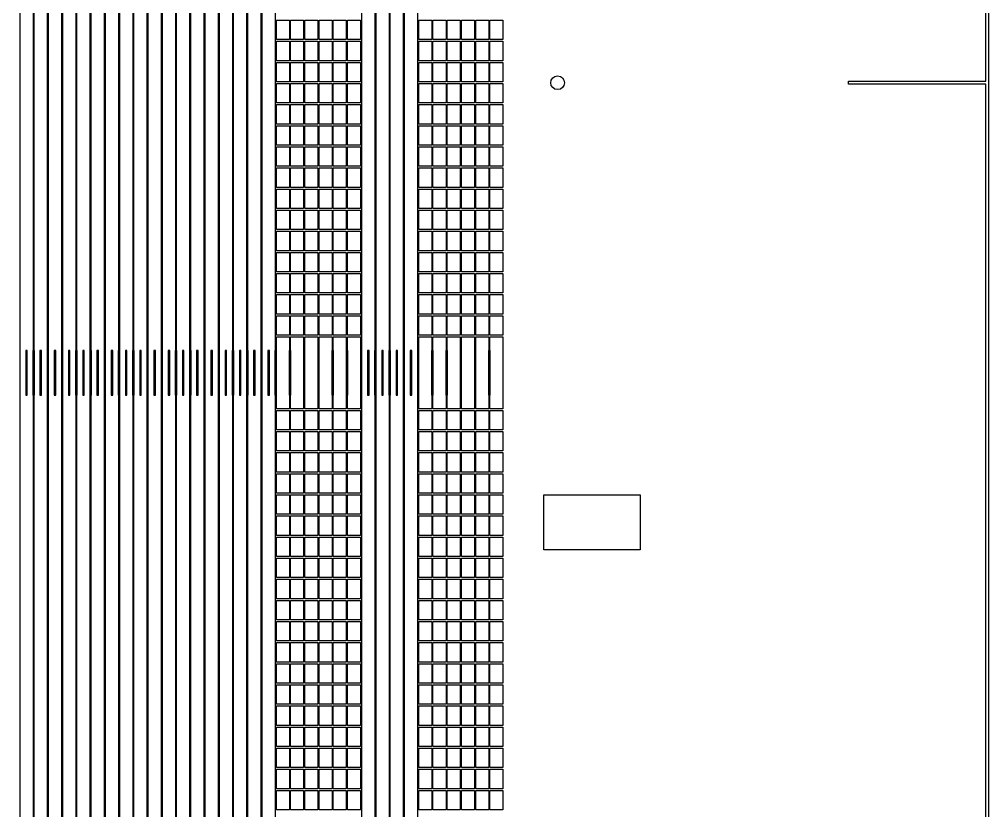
# Model space of a CAD drawing. Extents: x -145 to 145, y -175 to 185.
# Drawn here: x 74.6 to 145.1, y -53 to 4.6 of the extents above; entities that cross this region are included whole.
import ezdxf

# ---------------------------------------------------------------- set-up
doc = ezdxf.new("R2010")
doc.units = 0
doc.layers.add('screen_exp-1p', color=7, linetype='CONTINUOUS')

msp = doc.modelspace()

# ---------------------------------------------------------------- linework, layer by layer
at = {"layer": 'screen_exp-1p'}
for points in [[(-145.1, 185.1), (145.1, 185.1), (145.1, -175.1), (-145.1, -175.1), (-145.1, 185.1)], [(-144.9, 0.1), (-134.9, 0.1), (-134.9, -0.1), (-144.9, -0.1), (-144.9, -174.9), (144.9, -174.9), (144.9, -0.1), (134.9, -0.1), (134.9, 0.1), (144.9, 0.1), (144.9, 184.9), (-144.9, 184.9), (-144.9, 0.1)], [(75.573, -103.932), (75.573, -110.126), (75.165, -110.126), (75.165, -103.932), (75.055, -103.932), (75.055, -110.126), (74.647, -110.126), (74.647, -103.932), (74.637, -103.932), (74.637, -64.948), (74.647, -64.948), (74.647, -61.712), (74.637, -61.712), (74.637, -22.728), (74.647, -22.728), (74.647, -19.492), (74.637, -19.492), (74.637, 19.492)], [(75.583, 19.492), (75.583, -19.492), (75.573, -19.492), (75.573, -22.728), (75.583, -22.728), (75.583, -61.712), (75.573, -61.712), (75.573, -64.948), (75.583, -64.948), (75.583, -103.932), (75.573, -103.932)], [(76.609, -103.932), (76.609, -110.126), (76.201, -110.126), (76.201, -103.932), (76.091, -103.932), (76.091, -110.126), (75.683, -110.126), (75.683, -103.932), (75.673, -103.932), (75.673, -64.948), (75.683, -64.948), (75.683, -61.712), (75.673, -61.712), (75.673, -22.728), (75.683, -22.728), (75.683, -19.492), (75.673, -19.492), (75.673, 19.492)], [(76.619, 19.492), (76.619, -19.492), (76.609, -19.492), (76.609, -22.728), (76.619, -22.728), (76.619, -61.712), (76.609, -61.712), (76.609, -64.948), (76.619, -64.948), (76.619, -103.932), (76.609, -103.932)], [(77.645, -103.932), (77.645, -110.126), (77.237, -110.126), (77.237, -103.932), (77.127, -103.932), (77.127, -110.126), (76.719, -110.126), (76.719, -103.932), (76.709, -103.932), (76.709, -64.948), (76.719, -64.948), (76.719, -61.712), (76.709, -61.712), (76.709, -22.728), (76.719, -22.728), (76.719, -19.492), (76.709, -19.492), (76.709, 19.492)], [(77.655, 19.492), (77.655, -19.492), (77.645, -19.492), (77.645, -22.728), (77.655, -22.728), (77.655, -61.712), (77.645, -61.712), (77.645, -64.948), (77.655, -64.948), (77.655, -103.932), (77.645, -103.932)], [(78.681, -103.932), (78.681, -110.126), (78.273, -110.126), (78.273, -103.932), (78.163, -103.932), (78.163, -110.126), (77.755, -110.126), (77.755, -103.932), (77.745, -103.932), (77.745, -64.948), (77.755, -64.948), (77.755, -61.712), (77.745, -61.712), (77.745, -22.728), (77.755, -22.728), (77.755, -19.492), (77.745, -19.492), (77.745, 19.492)], [(78.691, 19.492), (78.691, -19.492), (78.681, -19.492), (78.681, -22.728), (78.691, -22.728), (78.691, -61.712), (78.681, -61.712), (78.681, -64.948), (78.691, -64.948), (78.691, -103.932), (78.681, -103.932)], [(79.717, -103.932), (79.717, -110.126), (79.309, -110.126), (79.309, -103.932), (79.199, -103.932), (79.199, -110.126), (78.791, -110.126), (78.791, -103.932), (78.781, -103.932), (78.781, -64.948), (78.791, -64.948), (78.791, -61.712), (78.781, -61.712), (78.781, -22.728), (78.791, -22.728), (78.791, -19.492), (78.781, -19.492), (78.781, 19.492)], [(79.727, 19.492), (79.727, -19.492), (79.717, -19.492), (79.717, -22.728), (79.727, -22.728), (79.727, -61.712), (79.717, -61.712), (79.717, -64.948), (79.727, -64.948), (79.727, -103.932), (79.717, -103.932)], [(80.753, -103.932), (80.753, -110.126), (80.345, -110.126), (80.345, -103.932), (80.235, -103.932), (80.235, -110.126), (79.827, -110.126), (79.827, -103.932), (79.817, -103.932), (79.817, -64.948), (79.827, -64.948), (79.827, -61.712), (79.817, -61.712), (79.817, -22.728), (79.827, -22.728), (79.827, -19.492), (79.817, -19.492), (79.817, 19.492)], [(80.763, 19.492), (80.763, -19.492), (80.753, -19.492), (80.753, -22.728), (80.763, -22.728), (80.763, -61.712), (80.753, -61.712), (80.753, -64.948), (80.763, -64.948), (80.763, -103.932), (80.753, -103.932)], [(81.789, -103.932), (81.789, -110.126), (81.381, -110.126), (81.381, -103.932), (81.271, -103.932), (81.271, -110.126), (80.863, -110.126), (80.863, -103.932), (80.853, -103.932), (80.853, -64.948), (80.863, -64.948), (80.863, -61.712), (80.853, -61.712), (80.853, -22.728), (80.863, -22.728), (80.863, -19.492), (80.853, -19.492), (80.853, 19.492)], [(81.799, 19.492), (81.799, -19.492), (81.789, -19.492), (81.789, -22.728), (81.799, -22.728), (81.799, -61.712), (81.789, -61.712), (81.789, -64.948), (81.799, -64.948), (81.799, -103.932), (81.789, -103.932)], [(82.825, -103.932), (82.825, -110.126), (82.417, -110.126), (82.417, -103.932), (82.307, -103.932), (82.307, -110.126), (81.899, -110.126), (81.899, -103.932), (81.889, -103.932), (81.889, -64.948), (81.899, -64.948), (81.899, -61.712), (81.889, -61.712), (81.889, -22.728), (81.899, -22.728), (81.899, -19.492), (81.889, -19.492), (81.889, 19.492)], [(82.835, 19.492), (82.835, -19.492), (82.825, -19.492), (82.825, -22.728), (82.835, -22.728), (82.835, -61.712), (82.825, -61.712), (82.825, -64.948), (82.835, -64.948), (82.835, -103.932), (82.825, -103.932)], [(83.861, -103.932), (83.861, -110.126), (83.453, -110.126), (83.453, -103.932), (83.343, -103.932), (83.343, -110.126), (82.935, -110.126), (82.935, -103.932), (82.925, -103.932), (82.925, -64.948), (82.935, -64.948), (82.935, -61.712), (82.925, -61.712), (82.925, -22.728), (82.935, -22.728), (82.935, -19.492), (82.925, -19.492), (82.925, 19.492)], [(83.871, 19.492), (83.871, -19.492), (83.861, -19.492), (83.861, -22.728), (83.871, -22.728), (83.871, -61.712), (83.861, -61.712), (83.861, -64.948), (83.871, -64.948), (83.871, -103.932), (83.861, -103.932)], [(84.897, -103.932), (84.897, -110.126), (84.489, -110.126), (84.489, -103.932), (84.379, -103.932), (84.379, -110.126), (83.971, -110.126), (83.971, -103.932), (83.961, -103.932), (83.961, -64.948), (83.971, -64.948), (83.971, -61.712), (83.961, -61.712), (83.961, -22.728), (83.971, -22.728), (83.971, -19.492), (83.961, -19.492), (83.961, 19.492)], [(84.907, 19.492), (84.907, -19.492), (84.897, -19.492), (84.897, -22.728), (84.907, -22.728), (84.907, -61.712), (84.897, -61.712), (84.897, -64.948), (84.907, -64.948), (84.907, -103.932), (84.897, -103.932)], [(85.933, -103.932), (85.933, -110.126), (85.525, -110.126), (85.525, -103.932), (85.415, -103.932), (85.415, -110.126), (85.007, -110.126), (85.007, -103.932), (84.997, -103.932), (84.997, -64.948), (85.007, -64.948), (85.007, -61.712), (84.997, -61.712), (84.997, -22.728), (85.007, -22.728), (85.007, -19.492), (84.997, -19.492), (84.997, 19.492)], [(85.943, 19.492), (85.943, -19.492), (85.933, -19.492), (85.933, -22.728), (85.943, -22.728), (85.943, -61.712), (85.933, -61.712), (85.933, -64.948), (85.943, -64.948), (85.943, -103.932), (85.933, -103.932)], [(86.969, -103.932), (86.969, -110.126), (86.561, -110.126), (86.561, -103.932), (86.451, -103.932), (86.451, -110.126), (86.043, -110.126), (86.043, -103.932), (86.033, -103.932), (86.033, -64.948), (86.043, -64.948), (86.043, -61.712), (86.033, -61.712), (86.033, -22.728), (86.043, -22.728), (86.043, -19.492), (86.033, -19.492), (86.033, 19.492)], [(86.979, 19.492), (86.979, -19.492), (86.969, -19.492), (86.969, -22.728), (86.979, -22.728), (86.979, -61.712), (86.969, -61.712), (86.969, -64.948), (86.979, -64.948), (86.979, -103.932), (86.969, -103.932)], [(88.005, -103.932), (88.005, -110.126), (87.597, -110.126), (87.597, -103.932), (87.487, -103.932), (87.487, -110.126), (87.079, -110.126), (87.079, -103.932), (87.069, -103.932), (87.069, -64.948), (87.079, -64.948), (87.079, -61.712), (87.069, -61.712), (87.069, -22.728), (87.079, -22.728), (87.079, -19.492), (87.069, -19.492), (87.069, 19.492)], [(88.015, 19.492), (88.015, -19.492), (88.005, -19.492), (88.005, -22.728), (88.015, -22.728), (88.015, -61.712), (88.005, -61.712), (88.005, -64.948), (88.015, -64.948), (88.015, -103.932), (88.005, -103.932)], [(89.041, -103.932), (89.041, -110.126), (88.633, -110.126), (88.633, -103.932), (88.523, -103.932), (88.523, -110.126), (88.115, -110.126), (88.115, -103.932), (88.105, -103.932), (88.105, -64.948), (88.115, -64.948), (88.115, -61.712), (88.105, -61.712), (88.105, -22.728), (88.115, -22.728), (88.115, -19.492), (88.105, -19.492), (88.105, 19.492)], [(89.051, 19.492), (89.051, -19.492), (89.041, -19.492), (89.041, -22.728), (89.051, -22.728), (89.051, -61.712), (89.041, -61.712), (89.041, -64.948), (89.051, -64.948), (89.051, -103.932), (89.041, -103.932)], [(90.077, -103.932), (90.077, -110.126), (89.669, -110.126), (89.669, -103.932), (89.559, -103.932), (89.559, -110.126), (89.151, -110.126), (89.151, -103.932), (89.141, -103.932), (89.141, -64.948), (89.151, -64.948), (89.151, -61.712), (89.141, -61.712), (89.141, -22.728), (89.151, -22.728), (89.151, -19.492), (89.141, -19.492), (89.141, 19.492)], [(90.087, 19.492), (90.087, -19.492), (90.077, -19.492), (90.077, -22.728), (90.087, -22.728), (90.087, -61.712), (90.077, -61.712), (90.077, -64.948), (90.087, -64.948), (90.087, -103.932), (90.077, -103.932)], [(91.113, -103.932), (91.113, -110.126), (90.705, -110.126), (90.705, -103.932), (90.595, -103.932), (90.595, -110.126), (90.187, -110.126), (90.187, -103.932), (90.177, -103.932), (90.177, -64.948), (90.187, -64.948), (90.187, -61.712), (90.177, -61.712), (90.177, -22.728), (90.187, -22.728), (90.187, -19.492), (90.177, -19.492), (90.177, 19.492)], [(91.123, 19.492), (91.123, -19.492), (91.113, -19.492), (91.113, -22.728), (91.123, -22.728), (91.123, -61.712), (91.113, -61.712), (91.113, -64.948), (91.123, -64.948), (91.123, -103.932), (91.113, -103.932)], [(92.149, -103.932), (92.149, -110.126), (91.741, -110.126), (91.741, -103.932), (91.631, -103.932), (91.631, -110.126), (91.223, -110.126), (91.223, -103.932), (91.213, -103.932), (91.213, -64.948), (91.223, -64.948), (91.223, -61.712), (91.213, -61.712), (91.213, -22.728), (91.223, -22.728), (91.223, -19.492), (91.213, -19.492), (91.213, 19.492)], [(92.159, 19.492), (92.159, -19.492), (92.149, -19.492), (92.149, -22.728), (92.159, -22.728), (92.159, -61.712), (92.149, -61.712), (92.149, -64.948), (92.159, -64.948), (92.159, -103.932), (92.149, -103.932)], [(93.185, -103.932), (93.185, -110.126), (92.777, -110.126), (92.777, -103.932), (92.667, -103.932), (92.667, -110.126), (92.259, -110.126), (92.259, -103.932), (92.249, -103.932), (92.249, -64.948), (92.259, -64.948), (92.259, -61.712), (92.249, -61.712), (92.249, -22.728), (92.259, -22.728), (92.259, -19.492), (92.249, -19.492), (92.249, 19.492)], [(93.195, 19.492), (93.195, -19.492), (93.185, -19.492), (93.185, -22.728), (93.195, -22.728), (93.195, -61.712), (93.185, -61.712), (93.185, -64.948), (93.195, -64.948), (93.195, -103.932), (93.185, -103.932)], [(100.437, -103.932), (100.437, -110.126), (100.029, -110.126), (100.029, -103.932), (99.919, -103.932), (99.919, -110.126), (99.511, -110.126), (99.511, -103.932), (99.501, -103.932), (99.501, -64.948), (99.511, -64.948), (99.511, -61.712), (99.501, -61.712), (99.501, -22.728), (99.511, -22.728), (99.511, -19.492), (99.501, -19.492), (99.501, 19.492)], [(100.447, 19.492), (100.447, -19.492), (100.437, -19.492), (100.437, -22.728), (100.447, -22.728), (100.447, -61.712), (100.437, -61.712), (100.437, -64.948), (100.447, -64.948), (100.447, -103.932), (100.437, -103.932)], [(101.473, -103.932), (101.473, -110.126), (101.065, -110.126), (101.065, -103.932), (100.955, -103.932), (100.955, -110.126), (100.547, -110.126), (100.547, -103.932), (100.537, -103.932), (100.537, -64.948), (100.547, -64.948), (100.547, -61.712), (100.537, -61.712), (100.537, -22.728), (100.547, -22.728), (100.547, -19.492), (100.537, -19.492), (100.537, 19.492)], [(101.483, 19.492), (101.483, -19.492), (101.473, -19.492), (101.473, -22.728), (101.483, -22.728), (101.483, -61.712), (101.473, -61.712), (101.473, -64.948), (101.483, -64.948), (101.483, -103.932), (101.473, -103.932)], [(102.509, -103.932), (102.509, -110.126), (102.101, -110.126), (102.101, -103.932), (101.991, -103.932), (101.991, -110.126), (101.583, -110.126), (101.583, -103.932), (101.573, -103.932), (101.573, -64.948), (101.583, -64.948), (101.583, -61.712), (101.573, -61.712), (101.573, -22.728), (101.583, -22.728), (101.583, -19.492), (101.573, -19.492), (101.573, 19.492)], [(102.519, 19.492), (102.519, -19.492), (102.509, -19.492), (102.509, -22.728), (102.519, -22.728), (102.519, -61.712), (102.509, -61.712), (102.509, -64.948), (102.519, -64.948), (102.519, -103.932), (102.509, -103.932)], [(103.545, -103.932), (103.545, -110.126), (103.137, -110.126), (103.137, -103.932), (103.027, -103.932), (103.027, -110.126), (102.619, -110.126), (102.619, -103.932), (102.609, -103.932), (102.609, -64.948), (102.619, -64.948), (102.619, -61.712), (102.609, -61.712), (102.609, -22.728), (102.619, -22.728), (102.619, -19.492), (102.609, -19.492), (102.609, 19.492)], [(103.555, 19.492), (103.555, -19.492), (103.545, -19.492), (103.545, -22.728), (103.555, -22.728), (103.555, -61.712), (103.545, -61.712), (103.545, -64.948), (103.555, -64.948), (103.555, -103.932), (103.545, -103.932)], [(93.285, 4.548), (94.231, 4.548), (94.231, 3.132), (93.285, 3.132), (93.285, 4.548)], [(94.321, 4.548), (95.267, 4.548), (95.267, 3.132), (94.321, 3.132), (94.321, 4.548)], [(95.357, 4.548), (96.303, 4.548), (96.303, 3.132), (95.357, 3.132), (95.357, 4.548)], [(96.393, 4.548), (97.339, 4.548), (97.339, 3.132), (96.393, 3.132), (96.393, 4.548)], [(97.429, 4.548), (98.375, 4.548), (98.375, 3.132), (97.429, 3.132), (97.429, 4.548)], [(98.465, 4.548), (99.411, 4.548), (99.411, 3.132), (98.465, 3.132), (98.465, 4.548)], [(103.645, 4.548), (104.591, 4.548), (104.591, 3.132), (103.645, 3.132), (103.645, 4.548)], [(104.681, 4.548), (105.627, 4.548), (105.627, 3.132), (104.681, 3.132), (104.681, 4.548)], [(105.717, 4.548), (106.663, 4.548), (106.663, 3.132), (105.717, 3.132), (105.717, 4.548)], [(106.753, 4.548), (107.699, 4.548), (107.699, 3.132), (106.753, 3.132), (106.753, 4.548)], [(107.789, 4.548), (108.735, 4.548), (108.735, 3.132), (107.789, 3.132), (107.789, 4.548)], [(108.825, 4.548), (109.75, 4.548), (109.75, 3.132), (108.825, 3.132), (108.825, 4.548)], [(93.285, 3.012), (94.231, 3.012), (94.231, 1.596), (93.285, 1.596), (93.285, 3.012)], [(94.321, 3.012), (95.267, 3.012), (95.267, 1.596), (94.321, 1.596), (94.321, 3.012)], [(95.357, 3.012), (96.303, 3.012), (96.303, 1.596), (95.357, 1.596), (95.357, 3.012)], [(96.393, 3.012), (97.339, 3.012), (97.339, 1.596), (96.393, 1.596), (96.393, 3.012)], [(97.429, 3.012), (98.375, 3.012), (98.375, 1.596), (97.429, 1.596), (97.429, 3.012)], [(98.465, 3.012), (99.411, 3.012), (99.411, 1.596), (98.465, 1.596), (98.465, 3.012)], [(103.645, 3.012), (104.591, 3.012), (104.591, 1.596), (103.645, 1.596), (103.645, 3.012)], [(104.681, 3.012), (105.627, 3.012), (105.627, 1.596), (104.681, 1.596), (104.681, 3.012)], [(105.717, 3.012), (106.663, 3.012), (106.663, 1.596), (105.717, 1.596), (105.717, 3.012)], [(106.753, 3.012), (107.699, 3.012), (107.699, 1.596), (106.753, 1.596), (106.753, 3.012)], [(107.789, 3.012), (108.735, 3.012), (108.735, 1.596), (107.789, 1.596), (107.789, 3.012)], [(108.825, 3.012), (109.75, 3.012), (109.75, 1.596), (108.825, 1.596), (108.825, 3.012)], [(93.285, 1.476), (94.231, 1.476), (94.231, 0.06), (93.285, 0.06), (93.285, 1.476)], [(94.321, 1.476), (95.267, 1.476), (95.267, 0.06), (94.321, 0.06), (94.321, 1.476)], [(95.357, 1.476), (96.303, 1.476), (96.303, 0.06), (95.357, 0.06), (95.357, 1.476)], [(96.393, 1.476), (97.339, 1.476), (97.339, 0.06), (96.393, 0.06), (96.393, 1.476)], [(97.429, 1.476), (98.375, 1.476), (98.375, 0.06), (97.429, 0.06), (97.429, 1.476)], [(98.465, 1.476), (99.411, 1.476), (99.411, 0.06), (98.465, 0.06), (98.465, 1.476)], [(103.645, 1.476), (104.591, 1.476), (104.591, 0.06), (103.645, 0.06), (103.645, 1.476)], [(104.681, 1.476), (105.627, 1.476), (105.627, 0.06), (104.681, 0.06), (104.681, 1.476)], [(105.717, 1.476), (106.663, 1.476), (106.663, 0.06), (105.717, 0.06), (105.717, 1.476)], [(106.753, 1.476), (107.699, 1.476), (107.699, 0.06), (106.753, 0.06), (106.753, 1.476)], [(107.789, 1.476), (108.735, 1.476), (108.735, 0.06), (107.789, 0.06), (107.789, 1.476)], [(108.825, 1.476), (109.75, 1.476), (109.75, 0.06), (108.825, 0.06), (108.825, 1.476)], [(93.285, -0.06), (94.231, -0.06), (94.231, -1.476), (93.285, -1.476), (93.285, -0.06)], [(94.321, -0.06), (95.267, -0.06), (95.267, -1.476), (94.321, -1.476), (94.321, -0.06)], [(95.357, -0.06), (96.303, -0.06), (96.303, -1.476), (95.357, -1.476), (95.357, -0.06)], [(96.393, -0.06), (97.339, -0.06), (97.339, -1.476), (96.393, -1.476), (96.393, -0.06)], [(97.429, -0.06), (98.375, -0.06), (98.375, -1.476), (97.429, -1.476), (97.429, -0.06)], [(98.465, -0.06), (99.411, -0.06), (99.411, -1.476), (98.465, -1.476), (98.465, -0.06)], [(103.645, -0.06), (104.591, -0.06), (104.591, -1.476), (103.645, -1.476), (103.645, -0.06)], [(104.681, -0.06), (105.627, -0.06), (105.627, -1.476), (104.681, -1.476), (104.681, -0.06)], [(105.717, -0.06), (106.663, -0.06), (106.663, -1.476), (105.717, -1.476), (105.717, -0.06)], [(106.753, -0.06), (107.699, -0.06), (107.699, -1.476), (106.753, -1.476), (106.753, -0.06)], [(107.789, -0.06), (108.735, -0.06), (108.735, -1.476), (107.789, -1.476), (107.789, -0.06)], [(108.825, -0.06), (109.75, -0.06), (109.75, -1.476), (108.825, -1.476), (108.825, -0.06)], [(93.285, -1.596), (94.231, -1.596), (94.231, -3.012), (93.285, -3.012), (93.285, -1.596)], [(94.321, -1.596), (95.267, -1.596), (95.267, -3.012), (94.321, -3.012), (94.321, -1.596)], [(95.357, -1.596), (96.303, -1.596), (96.303, -3.012), (95.357, -3.012), (95.357, -1.596)], [(96.393, -1.596), (97.339, -1.596), (97.339, -3.012), (96.393, -3.012), (96.393, -1.596)], [(97.429, -1.596), (98.375, -1.596), (98.375, -3.012), (97.429, -3.012), (97.429, -1.596)], [(98.465, -1.596), (99.411, -1.596), (99.411, -3.012), (98.465, -3.012), (98.465, -1.596)], [(103.645, -1.596), (104.591, -1.596), (104.591, -3.012), (103.645, -3.012), (103.645, -1.596)], [(104.681, -1.596), (105.627, -1.596), (105.627, -3.012), (104.681, -3.012), (104.681, -1.596)], [(105.717, -1.596), (106.663, -1.596), (106.663, -3.012), (105.717, -3.012), (105.717, -1.596)], [(106.753, -1.596), (107.699, -1.596), (107.699, -3.012), (106.753, -3.012), (106.753, -1.596)], [(107.789, -1.596), (108.735, -1.596), (108.735, -3.012), (107.789, -3.012), (107.789, -1.596)], [(108.825, -1.596), (109.75, -1.596), (109.75, -3.012), (108.825, -3.012), (108.825, -1.596)], [(93.285, -3.132), (94.231, -3.132), (94.231, -4.548), (93.285, -4.548), (93.285, -3.132)], [(94.321, -3.132), (95.267, -3.132), (95.267, -4.548), (94.321, -4.548), (94.321, -3.132)], [(95.357, -3.132), (96.303, -3.132), (96.303, -4.548), (95.357, -4.548), (95.357, -3.132)], [(96.393, -3.132), (97.339, -3.132), (97.339, -4.548), (96.393, -4.548), (96.393, -3.132)], [(97.429, -3.132), (98.375, -3.132), (98.375, -4.548), (97.429, -4.548), (97.429, -3.132)], [(98.465, -3.132), (99.411, -3.132), (99.411, -4.548), (98.465, -4.548), (98.465, -3.132)], [(103.645, -3.132), (104.591, -3.132), (104.591, -4.548), (103.645, -4.548), (103.645, -3.132)], [(104.681, -3.132), (105.627, -3.132), (105.627, -4.548), (104.681, -4.548), (104.681, -3.132)], [(105.717, -3.132), (106.663, -3.132), (106.663, -4.548), (105.717, -4.548), (105.717, -3.132)], [(106.753, -3.132), (107.699, -3.132), (107.699, -4.548), (106.753, -4.548), (106.753, -3.132)], [(107.789, -3.132), (108.735, -3.132), (108.735, -4.548), (107.789, -4.548), (107.789, -3.132)], [(108.825, -3.132), (109.75, -3.132), (109.75, -4.548), (108.825, -4.548), (108.825, -3.132)], [(93.285, -4.668), (94.231, -4.668), (94.231, -6.084), (93.285, -6.084), (93.285, -4.668)], [(94.321, -4.668), (95.267, -4.668), (95.267, -6.084), (94.321, -6.084), (94.321, -4.668)], [(95.357, -4.668), (96.303, -4.668), (96.303, -6.084), (95.357, -6.084), (95.357, -4.668)], [(96.393, -4.668), (97.339, -4.668), (97.339, -6.084), (96.393, -6.084), (96.393, -4.668)], [(97.429, -4.668), (98.375, -4.668), (98.375, -6.084), (97.429, -6.084), (97.429, -4.668)], [(98.465, -4.668), (99.411, -4.668), (99.411, -6.084), (98.465, -6.084), (98.465, -4.668)], [(103.645, -4.668), (104.591, -4.668), (104.591, -6.084), (103.645, -6.084), (103.645, -4.668)], [(104.681, -4.668), (105.627, -4.668), (105.627, -6.084), (104.681, -6.084), (104.681, -4.668)], [(105.717, -4.668), (106.663, -4.668), (106.663, -6.084), (105.717, -6.084), (105.717, -4.668)], [(106.753, -4.668), (107.699, -4.668), (107.699, -6.084), (106.753, -6.084), (106.753, -4.668)], [(107.789, -4.668), (108.735, -4.668), (108.735, -6.084), (107.789, -6.084), (107.789, -4.668)], [(108.825, -4.668), (109.75, -4.668), (109.75, -6.084), (108.825, -6.084), (108.825, -4.668)], [(93.285, -6.204), (94.231, -6.204), (94.231, -7.62), (93.285, -7.62), (93.285, -6.204)], [(94.321, -6.204), (95.267, -6.204), (95.267, -7.62), (94.321, -7.62), (94.321, -6.204)], [(95.357, -6.204), (96.303, -6.204), (96.303, -7.62), (95.357, -7.62), (95.357, -6.204)], [(96.393, -6.204), (97.339, -6.204), (97.339, -7.62), (96.393, -7.62), (96.393, -6.204)], [(97.429, -6.204), (98.375, -6.204), (98.375, -7.62), (97.429, -7.62), (97.429, -6.204)], [(98.465, -6.204), (99.411, -6.204), (99.411, -7.62), (98.465, -7.62), (98.465, -6.204)], [(103.645, -6.204), (104.591, -6.204), (104.591, -7.62), (103.645, -7.62), (103.645, -6.204)], [(104.681, -6.204), (105.627, -6.204), (105.627, -7.62), (104.681, -7.62), (104.681, -6.204)], [(105.717, -6.204), (106.663, -6.204), (106.663, -7.62), (105.717, -7.62), (105.717, -6.204)], [(106.753, -6.204), (107.699, -6.204), (107.699, -7.62), (106.753, -7.62), (106.753, -6.204)], [(107.789, -6.204), (108.735, -6.204), (108.735, -7.62), (107.789, -7.62), (107.789, -6.204)], [(108.825, -6.204), (109.75, -6.204), (109.75, -7.62), (108.825, -7.62), (108.825, -6.204)], [(93.285, -7.74), (94.231, -7.74), (94.231, -9.156), (93.285, -9.156), (93.285, -7.74)], [(94.321, -7.74), (95.267, -7.74), (95.267, -9.156), (94.321, -9.156), (94.321, -7.74)], [(95.357, -7.74), (96.303, -7.74), (96.303, -9.156), (95.357, -9.156), (95.357, -7.74)], [(96.393, -7.74), (97.339, -7.74), (97.339, -9.156), (96.393, -9.156), (96.393, -7.74)], [(97.429, -7.74), (98.375, -7.74), (98.375, -9.156), (97.429, -9.156), (97.429, -7.74)], [(98.465, -7.74), (99.411, -7.74), (99.411, -9.156), (98.465, -9.156), (98.465, -7.74)], [(103.645, -7.74), (104.591, -7.74), (104.591, -9.156), (103.645, -9.156), (103.645, -7.74)], [(104.681, -7.74), (105.627, -7.74), (105.627, -9.156), (104.681, -9.156), (104.681, -7.74)], [(105.717, -7.74), (106.663, -7.74), (106.663, -9.156), (105.717, -9.156), (105.717, -7.74)], [(106.753, -7.74), (107.699, -7.74), (107.699, -9.156), (106.753, -9.156), (106.753, -7.74)], [(107.789, -7.74), (108.735, -7.74), (108.735, -9.156), (107.789, -9.156), (107.789, -7.74)], [(108.825, -7.74), (109.75, -7.74), (109.75, -9.156), (108.825, -9.156), (108.825, -7.74)], [(93.285, -9.276), (94.231, -9.276), (94.231, -10.692), (93.285, -10.692), (93.285, -9.276)], [(94.321, -9.276), (95.267, -9.276), (95.267, -10.692), (94.321, -10.692), (94.321, -9.276)], [(95.357, -9.276), (96.303, -9.276), (96.303, -10.692), (95.357, -10.692), (95.357, -9.276)], [(96.393, -9.276), (97.339, -9.276), (97.339, -10.692), (96.393, -10.692), (96.393, -9.276)], [(97.429, -9.276), (98.375, -9.276), (98.375, -10.692), (97.429, -10.692), (97.429, -9.276)], [(98.465, -9.276), (99.411, -9.276), (99.411, -10.692), (98.465, -10.692), (98.465, -9.276)], [(103.645, -9.276), (104.591, -9.276), (104.591, -10.692), (103.645, -10.692), (103.645, -9.276)], [(104.681, -9.276), (105.627, -9.276), (105.627, -10.692), (104.681, -10.692), (104.681, -9.276)], [(105.717, -9.276), (106.663, -9.276), (106.663, -10.692), (105.717, -10.692), (105.717, -9.276)], [(106.753, -9.276), (107.699, -9.276), (107.699, -10.692), (106.753, -10.692), (106.753, -9.276)], [(107.789, -9.276), (108.735, -9.276), (108.735, -10.692), (107.789, -10.692), (107.789, -9.276)], [(108.825, -9.276), (109.75, -9.276), (109.75, -10.692), (108.825, -10.692), (108.825, -9.276)], [(93.285, -10.812), (94.231, -10.812), (94.231, -12.228), (93.285, -12.228), (93.285, -10.812)], [(94.321, -10.812), (95.267, -10.812), (95.267, -12.228), (94.321, -12.228), (94.321, -10.812)], [(95.357, -10.812), (96.303, -10.812), (96.303, -12.228), (95.357, -12.228), (95.357, -10.812)], [(96.393, -10.812), (97.339, -10.812), (97.339, -12.228), (96.393, -12.228), (96.393, -10.812)], [(97.429, -10.812), (98.375, -10.812), (98.375, -12.228), (97.429, -12.228), (97.429, -10.812)], [(98.465, -10.812), (99.411, -10.812), (99.411, -12.228), (98.465, -12.228), (98.465, -10.812)], [(103.645, -10.812), (104.591, -10.812), (104.591, -12.228), (103.645, -12.228), (103.645, -10.812)], [(104.681, -10.812), (105.627, -10.812), (105.627, -12.228), (104.681, -12.228), (104.681, -10.812)], [(105.717, -10.812), (106.663, -10.812), (106.663, -12.228), (105.717, -12.228), (105.717, -10.812)], [(106.753, -10.812), (107.699, -10.812), (107.699, -12.228), (106.753, -12.228), (106.753, -10.812)], [(107.789, -10.812), (108.735, -10.812), (108.735, -12.228), (107.789, -12.228), (107.789, -10.812)], [(108.825, -10.812), (109.75, -10.812), (109.75, -12.228), (108.825, -12.228), (108.825, -10.812)], [(93.285, -12.348), (94.231, -12.348), (94.231, -13.764), (93.285, -13.764), (93.285, -12.348)], [(94.321, -12.348), (95.267, -12.348), (95.267, -13.764), (94.321, -13.764), (94.321, -12.348)], [(95.357, -12.348), (96.303, -12.348), (96.303, -13.764), (95.357, -13.764), (95.357, -12.348)], [(96.393, -12.348), (97.339, -12.348), (97.339, -13.764), (96.393, -13.764), (96.393, -12.348)], [(97.429, -12.348), (98.375, -12.348), (98.375, -13.764), (97.429, -13.764), (97.429, -12.348)], [(98.465, -12.348), (99.411, -12.348), (99.411, -13.764), (98.465, -13.764), (98.465, -12.348)], [(103.645, -12.348), (104.591, -12.348), (104.591, -13.764), (103.645, -13.764), (103.645, -12.348)], [(104.681, -12.348), (105.627, -12.348), (105.627, -13.764), (104.681, -13.764), (104.681, -12.348)], [(105.717, -12.348), (106.663, -12.348), (106.663, -13.764), (105.717, -13.764), (105.717, -12.348)], [(106.753, -12.348), (107.699, -12.348), (107.699, -13.764), (106.753, -13.764), (106.753, -12.348)], [(107.789, -12.348), (108.735, -12.348), (108.735, -13.764), (107.789, -13.764), (107.789, -12.348)], [(108.825, -12.348), (109.75, -12.348), (109.75, -13.764), (108.825, -13.764), (108.825, -12.348)], [(93.285, -13.884), (94.231, -13.884), (94.231, -15.3), (93.285, -15.3), (93.285, -13.884)], [(94.321, -13.884), (95.267, -13.884), (95.267, -15.3), (94.321, -15.3), (94.321, -13.884)], [(95.357, -13.884), (96.303, -13.884), (96.303, -15.3), (95.357, -15.3), (95.357, -13.884)], [(96.393, -13.884), (97.339, -13.884), (97.339, -15.3), (96.393, -15.3), (96.393, -13.884)], [(97.429, -13.884), (98.375, -13.884), (98.375, -15.3), (97.429, -15.3), (97.429, -13.884)], [(98.465, -13.884), (99.411, -13.884), (99.411, -15.3), (98.465, -15.3), (98.465, -13.884)], [(103.645, -13.884), (104.591, -13.884), (104.591, -15.3), (103.645, -15.3), (103.645, -13.884)], [(104.681, -13.884), (105.627, -13.884), (105.627, -15.3), (104.681, -15.3), (104.681, -13.884)], [(105.717, -13.884), (106.663, -13.884), (106.663, -15.3), (105.717, -15.3), (105.717, -13.884)], [(106.753, -13.884), (107.699, -13.884), (107.699, -15.3), (106.753, -15.3), (106.753, -13.884)], [(107.789, -13.884), (108.735, -13.884), (108.735, -15.3), (107.789, -15.3), (107.789, -13.884)], [(108.825, -13.884), (109.75, -13.884), (109.75, -15.3), (108.825, -15.3), (108.825, -13.884)], [(93.285, -15.42), (94.231, -15.42), (94.231, -16.836), (93.285, -16.836), (93.285, -15.42)], [(94.321, -15.42), (95.267, -15.42), (95.267, -16.836), (94.321, -16.836), (94.321, -15.42)], [(95.357, -15.42), (96.303, -15.42), (96.303, -16.836), (95.357, -16.836), (95.357, -15.42)], [(96.393, -15.42), (97.339, -15.42), (97.339, -16.836), (96.393, -16.836), (96.393, -15.42)], [(97.429, -15.42), (98.375, -15.42), (98.375, -16.836), (97.429, -16.836), (97.429, -15.42)], [(98.465, -15.42), (99.411, -15.42), (99.411, -16.836), (98.465, -16.836), (98.465, -15.42)], [(103.645, -15.42), (104.591, -15.42), (104.591, -16.836), (103.645, -16.836), (103.645, -15.42)], [(104.681, -15.42), (105.627, -15.42), (105.627, -16.836), (104.681, -16.836), (104.681, -15.42)], [(105.717, -15.42), (106.663, -15.42), (106.663, -16.836), (105.717, -16.836), (105.717, -15.42)], [(106.753, -15.42), (107.699, -15.42), (107.699, -16.836), (106.753, -16.836), (106.753, -15.42)], [(107.789, -15.42), (108.735, -15.42), (108.735, -16.836), (107.789, -16.836), (107.789, -15.42)], [(108.825, -15.42), (109.75, -15.42), (109.75, -16.836), (108.825, -16.836), (108.825, -15.42)], [(93.285, -16.956), (94.231, -16.956), (94.231, -18.372), (93.285, -18.372), (93.285, -16.956)], [(94.321, -16.956), (95.267, -16.956), (95.267, -18.372), (94.321, -18.372), (94.321, -16.956)], [(95.357, -16.956), (96.303, -16.956), (96.303, -18.372), (95.357, -18.372), (95.357, -16.956)], [(96.393, -16.956), (97.339, -16.956), (97.339, -18.372), (96.393, -18.372), (96.393, -16.956)], [(97.429, -16.956), (98.375, -16.956), (98.375, -18.372), (97.429, -18.372), (97.429, -16.956)], [(98.465, -16.956), (99.411, -16.956), (99.411, -18.372), (98.465, -18.372), (98.465, -16.956)], [(103.645, -16.956), (104.591, -16.956), (104.591, -18.372), (103.645, -18.372), (103.645, -16.956)], [(104.681, -16.956), (105.627, -16.956), (105.627, -18.372), (104.681, -18.372), (104.681, -16.956)], [(105.717, -16.956), (106.663, -16.956), (106.663, -18.372), (105.717, -18.372), (105.717, -16.956)], [(106.753, -16.956), (107.699, -16.956), (107.699, -18.372), (106.753, -18.372), (106.753, -16.956)], [(107.789, -16.956), (108.735, -16.956), (108.735, -18.372), (107.789, -18.372), (107.789, -16.956)], [(108.825, -16.956), (109.75, -16.956), (109.75, -18.372), (108.825, -18.372), (108.825, -16.956)], [(93.295, -19.492), (93.285, -19.492), (93.285, -18.492), (94.231, -18.492), (94.231, -19.492), (94.221, -19.492), (94.221, -22.728), (94.231, -22.728), (94.231, -23.728), (93.285, -23.728), (93.285, -22.728), (93.295, -22.728), (93.295, -19.492)], [(94.331, -19.492), (94.321, -19.492), (94.321, -18.492), (95.267, -18.492), (95.267, -19.492), (95.257, -19.492), (95.257, -22.728), (95.267, -22.728), (95.267, -23.728), (94.321, -23.728), (94.321, -22.728), (94.331, -22.728), (94.331, -19.492)], [(95.367, -19.492), (95.357, -19.492), (95.357, -18.492), (96.303, -18.492), (96.303, -19.492), (96.293, -19.492), (96.293, -22.728), (96.303, -22.728), (96.303, -23.728), (95.357, -23.728), (95.357, -22.728), (95.367, -22.728), (95.367, -19.492)], [(96.403, -19.492), (96.393, -19.492), (96.393, -18.492), (97.339, -18.492), (97.339, -19.492), (97.329, -19.492), (97.329, -22.728), (97.339, -22.728), (97.339, -23.728), (96.393, -23.728), (96.393, -22.728), (96.403, -22.728), (96.403, -19.492)], [(97.439, -19.492), (97.429, -19.492), (97.429, -18.492), (98.375, -18.492), (98.375, -19.492), (98.365, -19.492), (98.365, -22.728), (98.375, -22.728), (98.375, -23.728), (97.429, -23.728), (97.429, -22.728), (97.439, -22.728), (97.439, -19.492)], [(98.475, -19.492), (98.465, -19.492), (98.465, -18.492), (99.411, -18.492), (99.411, -19.492), (99.401, -19.492), (99.401, -22.728), (99.411, -22.728), (99.411, -23.728), (98.465, -23.728), (98.465, -22.728), (98.475, -22.728), (98.475, -19.492)], [(103.655, -19.492), (103.645, -19.492), (103.645, -18.492), (104.591, -18.492), (104.591, -19.492), (104.581, -19.492), (104.581, -22.728), (104.591, -22.728), (104.591, -23.728), (103.645, -23.728), (103.645, -22.728), (103.655, -22.728), (103.655, -19.492)], [(104.691, -19.492), (104.681, -19.492), (104.681, -18.492), (105.627, -18.492), (105.627, -19.492), (105.617, -19.492), (105.617, -22.728), (105.627, -22.728), (105.627, -23.728), (104.681, -23.728), (104.681, -22.728), (104.691, -22.728), (104.691, -19.492)], [(105.727, -19.492), (105.717, -19.492), (105.717, -18.492), (106.663, -18.492), (106.663, -19.492), (106.653, -19.492), (106.653, -22.728), (106.663, -22.728), (106.663, -23.728), (105.717, -23.728), (105.717, -22.728), (105.727, -22.728), (105.727, -19.492)], [(106.763, -19.492), (106.753, -19.492), (106.753, -18.492), (107.699, -18.492), (107.699, -19.492), (107.689, -19.492), (107.689, -22.728), (107.699, -22.728), (107.699, -23.728), (106.753, -23.728), (106.753, -22.728), (106.763, -22.728), (106.763, -19.492)], [(107.799, -19.492), (107.789, -19.492), (107.789, -18.492), (108.735, -18.492), (108.735, -19.492), (108.725, -19.492), (108.725, -22.728), (108.735, -22.728), (108.735, -23.728), (107.789, -23.728), (107.789, -22.728), (107.799, -22.728), (107.799, -19.492)], [(108.835, -19.492), (108.825, -19.492), (108.825, -18.492), (109.75, -18.492), (109.75, -23.728), (108.825, -23.728), (108.825, -22.728), (108.835, -22.728), (108.835, -19.492)], [(75.165, -22.728), (75.165, -19.492), (75.055, -19.492), (75.055, -22.728), (75.165, -22.728)], [(76.201, -22.728), (76.201, -19.492), (76.091, -19.492), (76.091, -22.728), (76.201, -22.728)], [(77.127, -22.728), (77.237, -22.728), (77.237, -19.492), (77.127, -19.492), (77.127, -22.728)], [(78.273, -22.728), (78.273, -19.492), (78.163, -19.492), (78.163, -22.728), (78.273, -22.728)], [(79.309, -22.728), (79.309, -19.492), (79.199, -19.492), (79.199, -22.728), (79.309, -22.728)], [(80.235, -22.728), (80.345, -22.728), (80.345, -19.492), (80.235, -19.492), (80.235, -22.728)], [(81.271, -22.728), (81.381, -22.728), (81.381, -19.492), (81.271, -19.492), (81.271, -22.728)], [(82.307, -22.728), (82.417, -22.728), (82.417, -19.492), (82.307, -19.492), (82.307, -22.728)], [(83.343, -22.728), (83.453, -22.728), (83.453, -19.492), (83.343, -19.492), (83.343, -22.728)], [(84.489, -22.728), (84.489, -19.492), (84.379, -19.492), (84.379, -22.728), (84.489, -22.728)], [(85.415, -22.728), (85.525, -22.728), (85.525, -19.492), (85.415, -19.492), (85.415, -22.728)], [(86.561, -22.728), (86.561, -19.492), (86.451, -19.492), (86.451, -22.728), (86.561, -22.728)], [(87.597, -22.728), (87.597, -19.492), (87.487, -19.492), (87.487, -22.728), (87.597, -22.728)], [(88.633, -22.728), (88.633, -19.492), (88.523, -19.492), (88.523, -22.728), (88.633, -22.728)], [(89.559, -22.728), (89.669, -22.728), (89.669, -19.492), (89.559, -19.492), (89.559, -22.728)], [(90.595, -22.728), (90.705, -22.728), (90.705, -19.492), (90.595, -19.492), (90.595, -22.728)], [(91.631, -22.728), (91.741, -22.728), (91.741, -19.492), (91.631, -19.492), (91.631, -22.728)], [(92.777, -22.728), (92.777, -19.492), (92.667, -19.492), (92.667, -22.728), (92.777, -22.728)], [(99.919, -22.728), (100.029, -22.728), (100.029, -19.492), (99.919, -19.492), (99.919, -22.728)], [(100.955, -22.728), (101.065, -22.728), (101.065, -19.492), (100.955, -19.492), (100.955, -22.728)], [(101.991, -22.728), (102.101, -22.728), (102.101, -19.492), (101.991, -19.492), (101.991, -22.728)], [(103.137, -22.728), (103.137, -19.492), (103.027, -19.492), (103.027, -22.728), (103.137, -22.728)], [(93.285, -23.848), (94.231, -23.848), (94.231, -25.264), (93.285, -25.264), (93.285, -23.848)], [(94.321, -23.848), (95.267, -23.848), (95.267, -25.264), (94.321, -25.264), (94.321, -23.848)], [(95.357, -23.848), (96.303, -23.848), (96.303, -25.264), (95.357, -25.264), (95.357, -23.848)], [(96.393, -23.848), (97.339, -23.848), (97.339, -25.264), (96.393, -25.264), (96.393, -23.848)], [(97.429, -23.848), (98.375, -23.848), (98.375, -25.264), (97.429, -25.264), (97.429, -23.848)], [(98.465, -23.848), (99.411, -23.848), (99.411, -25.264), (98.465, -25.264), (98.465, -23.848)], [(103.645, -23.848), (104.591, -23.848), (104.591, -25.264), (103.645, -25.264), (103.645, -23.848)], [(104.681, -23.848), (105.627, -23.848), (105.627, -25.264), (104.681, -25.264), (104.681, -23.848)], [(105.717, -23.848), (106.663, -23.848), (106.663, -25.264), (105.717, -25.264), (105.717, -23.848)], [(106.753, -23.848), (107.699, -23.848), (107.699, -25.264), (106.753, -25.264), (106.753, -23.848)], [(107.789, -23.848), (108.735, -23.848), (108.735, -25.264), (107.789, -25.264), (107.789, -23.848)], [(108.825, -23.848), (109.75, -23.848), (109.75, -25.264), (108.825, -25.264), (108.825, -23.848)], [(93.285, -25.384), (94.231, -25.384), (94.231, -26.8), (93.285, -26.8), (93.285, -25.384)], [(94.321, -25.384), (95.267, -25.384), (95.267, -26.8), (94.321, -26.8), (94.321, -25.384)], [(95.357, -25.384), (96.303, -25.384), (96.303, -26.8), (95.357, -26.8), (95.357, -25.384)], [(96.393, -25.384), (97.339, -25.384), (97.339, -26.8), (96.393, -26.8), (96.393, -25.384)], [(97.429, -25.384), (98.375, -25.384), (98.375, -26.8), (97.429, -26.8), (97.429, -25.384)], [(98.465, -25.384), (99.411, -25.384), (99.411, -26.8), (98.465, -26.8), (98.465, -25.384)], [(103.645, -25.384), (104.591, -25.384), (104.591, -26.8), (103.645, -26.8), (103.645, -25.384)], [(104.681, -25.384), (105.627, -25.384), (105.627, -26.8), (104.681, -26.8), (104.681, -25.384)], [(105.717, -25.384), (106.663, -25.384), (106.663, -26.8), (105.717, -26.8), (105.717, -25.384)], [(106.753, -25.384), (107.699, -25.384), (107.699, -26.8), (106.753, -26.8), (106.753, -25.384)], [(107.789, -25.384), (108.735, -25.384), (108.735, -26.8), (107.789, -26.8), (107.789, -25.384)], [(108.825, -25.384), (109.75, -25.384), (109.75, -26.8), (108.825, -26.8), (108.825, -25.384)], [(93.285, -26.92), (94.231, -26.92), (94.231, -28.336), (93.285, -28.336), (93.285, -26.92)], [(94.321, -26.92), (95.267, -26.92), (95.267, -28.336), (94.321, -28.336), (94.321, -26.92)], [(95.357, -26.92), (96.303, -26.92), (96.303, -28.336), (95.357, -28.336), (95.357, -26.92)], [(96.393, -26.92), (97.339, -26.92), (97.339, -28.336), (96.393, -28.336), (96.393, -26.92)], [(97.429, -26.92), (98.375, -26.92), (98.375, -28.336), (97.429, -28.336), (97.429, -26.92)], [(98.465, -26.92), (99.411, -26.92), (99.411, -28.336), (98.465, -28.336), (98.465, -26.92)], [(103.645, -26.92), (104.591, -26.92), (104.591, -28.336), (103.645, -28.336), (103.645, -26.92)], [(104.681, -26.92), (105.627, -26.92), (105.627, -28.336), (104.681, -28.336), (104.681, -26.92)], [(105.717, -26.92), (106.663, -26.92), (106.663, -28.336), (105.717, -28.336), (105.717, -26.92)], [(106.753, -26.92), (107.699, -26.92), (107.699, -28.336), (106.753, -28.336), (106.753, -26.92)], [(107.789, -26.92), (108.735, -26.92), (108.735, -28.336), (107.789, -28.336), (107.789, -26.92)], [(108.825, -26.92), (109.75, -26.92), (109.75, -28.336), (108.825, -28.336), (108.825, -26.92)], [(93.285, -28.456), (94.231, -28.456), (94.231, -29.872), (93.285, -29.872), (93.285, -28.456)], [(94.321, -28.456), (95.267, -28.456), (95.267, -29.872), (94.321, -29.872), (94.321, -28.456)], [(95.357, -28.456), (96.303, -28.456), (96.303, -29.872), (95.357, -29.872), (95.357, -28.456)], [(96.393, -28.456), (97.339, -28.456), (97.339, -29.872), (96.393, -29.872), (96.393, -28.456)], [(97.429, -28.456), (98.375, -28.456), (98.375, -29.872), (97.429, -29.872), (97.429, -28.456)], [(98.465, -28.456), (99.411, -28.456), (99.411, -29.872), (98.465, -29.872), (98.465, -28.456)], [(103.645, -28.456), (104.591, -28.456), (104.591, -29.872), (103.645, -29.872), (103.645, -28.456)], [(104.681, -28.456), (105.627, -28.456), (105.627, -29.872), (104.681, -29.872), (104.681, -28.456)], [(105.717, -28.456), (106.663, -28.456), (106.663, -29.872), (105.717, -29.872), (105.717, -28.456)], [(106.753, -28.456), (107.699, -28.456), (107.699, -29.872), (106.753, -29.872), (106.753, -28.456)], [(107.789, -28.456), (108.735, -28.456), (108.735, -29.872), (107.789, -29.872), (107.789, -28.456)], [(108.825, -28.456), (109.75, -28.456), (109.75, -29.872), (108.825, -29.872), (108.825, -28.456)], [(93.285, -29.992), (94.231, -29.992), (94.231, -31.408), (93.285, -31.408), (93.285, -29.992)], [(94.321, -29.992), (95.267, -29.992), (95.267, -31.408), (94.321, -31.408), (94.321, -29.992)], [(95.357, -29.992), (96.303, -29.992), (96.303, -31.408), (95.357, -31.408), (95.357, -29.992)], [(96.393, -29.992), (97.339, -29.992), (97.339, -31.408), (96.393, -31.408), (96.393, -29.992)], [(97.429, -29.992), (98.375, -29.992), (98.375, -31.408), (97.429, -31.408), (97.429, -29.992)], [(98.465, -29.992), (99.411, -29.992), (99.411, -31.408), (98.465, -31.408), (98.465, -29.992)], [(103.645, -29.992), (104.591, -29.992), (104.591, -31.408), (103.645, -31.408), (103.645, -29.992)], [(104.681, -29.992), (105.627, -29.992), (105.627, -31.408), (104.681, -31.408), (104.681, -29.992)], [(105.717, -29.992), (106.663, -29.992), (106.663, -31.408), (105.717, -31.408), (105.717, -29.992)], [(106.753, -29.992), (107.699, -29.992), (107.699, -31.408), (106.753, -31.408), (106.753, -29.992)], [(107.789, -29.992), (108.735, -29.992), (108.735, -31.408), (107.789, -31.408), (107.789, -29.992)], [(108.825, -29.992), (109.75, -29.992), (109.75, -31.408), (108.825, -31.408), (108.825, -29.992)], [(112.75, -30), (119.75, -30), (119.75, -34), (112.75, -34), (112.75, -30)], [(93.285, -31.528), (94.231, -31.528), (94.231, -32.944), (93.285, -32.944), (93.285, -31.528)], [(94.321, -31.528), (95.267, -31.528), (95.267, -32.944), (94.321, -32.944), (94.321, -31.528)], [(95.357, -31.528), (96.303, -31.528), (96.303, -32.944), (95.357, -32.944), (95.357, -31.528)], [(96.393, -31.528), (97.339, -31.528), (97.339, -32.944), (96.393, -32.944), (96.393, -31.528)], [(97.429, -31.528), (98.375, -31.528), (98.375, -32.944), (97.429, -32.944), (97.429, -31.528)], [(98.465, -31.528), (99.411, -31.528), (99.411, -32.944), (98.465, -32.944), (98.465, -31.528)], [(103.645, -31.528), (104.591, -31.528), (104.591, -32.944), (103.645, -32.944), (103.645, -31.528)], [(104.681, -31.528), (105.627, -31.528), (105.627, -32.944), (104.681, -32.944), (104.681, -31.528)], [(105.717, -31.528), (106.663, -31.528), (106.663, -32.944), (105.717, -32.944), (105.717, -31.528)], [(106.753, -31.528), (107.699, -31.528), (107.699, -32.944), (106.753, -32.944), (106.753, -31.528)], [(107.789, -31.528), (108.735, -31.528), (108.735, -32.944), (107.789, -32.944), (107.789, -31.528)], [(108.825, -31.528), (109.75, -31.528), (109.75, -32.944), (108.825, -32.944), (108.825, -31.528)], [(93.285, -33.064), (94.231, -33.064), (94.231, -34.48), (93.285, -34.48), (93.285, -33.064)], [(94.321, -33.064), (95.267, -33.064), (95.267, -34.48), (94.321, -34.48), (94.321, -33.064)], [(95.357, -33.064), (96.303, -33.064), (96.303, -34.48), (95.357, -34.48), (95.357, -33.064)], [(96.393, -33.064), (97.339, -33.064), (97.339, -34.48), (96.393, -34.48), (96.393, -33.064)], [(97.429, -33.064), (98.375, -33.064), (98.375, -34.48), (97.429, -34.48), (97.429, -33.064)], [(98.465, -33.064), (99.411, -33.064), (99.411, -34.48), (98.465, -34.48), (98.465, -33.064)], [(103.645, -33.064), (104.591, -33.064), (104.591, -34.48), (103.645, -34.48), (103.645, -33.064)], [(104.681, -33.064), (105.627, -33.064), (105.627, -34.48), (104.681, -34.48), (104.681, -33.064)], [(105.717, -33.064), (106.663, -33.064), (106.663, -34.48), (105.717, -34.48), (105.717, -33.064)], [(106.753, -33.064), (107.699, -33.064), (107.699, -34.48), (106.753, -34.48), (106.753, -33.064)], [(107.789, -33.064), (108.735, -33.064), (108.735, -34.48), (107.789, -34.48), (107.789, -33.064)], [(108.825, -33.064), (109.75, -33.064), (109.75, -34.48), (108.825, -34.48), (108.825, -33.064)], [(93.285, -34.6), (94.231, -34.6), (94.231, -36.016), (93.285, -36.016), (93.285, -34.6)], [(94.321, -34.6), (95.267, -34.6), (95.267, -36.016), (94.321, -36.016), (94.321, -34.6)], [(95.357, -34.6), (96.303, -34.6), (96.303, -36.016), (95.357, -36.016), (95.357, -34.6)], [(96.393, -34.6), (97.339, -34.6), (97.339, -36.016), (96.393, -36.016), (96.393, -34.6)], [(97.429, -34.6), (98.375, -34.6), (98.375, -36.016), (97.429, -36.016), (97.429, -34.6)], [(98.465, -34.6), (99.411, -34.6), (99.411, -36.016), (98.465, -36.016), (98.465, -34.6)], [(103.645, -34.6), (104.591, -34.6), (104.591, -36.016), (103.645, -36.016), (103.645, -34.6)], [(104.681, -34.6), (105.627, -34.6), (105.627, -36.016), (104.681, -36.016), (104.681, -34.6)], [(105.717, -34.6), (106.663, -34.6), (106.663, -36.016), (105.717, -36.016), (105.717, -34.6)], [(106.753, -34.6), (107.699, -34.6), (107.699, -36.016), (106.753, -36.016), (106.753, -34.6)], [(107.789, -34.6), (108.735, -34.6), (108.735, -36.016), (107.789, -36.016), (107.789, -34.6)], [(108.825, -34.6), (109.75, -34.6), (109.75, -36.016), (108.825, -36.016), (108.825, -34.6)], [(93.285, -36.136), (94.231, -36.136), (94.231, -37.552), (93.285, -37.552), (93.285, -36.136)], [(94.321, -36.136), (95.267, -36.136), (95.267, -37.552), (94.321, -37.552), (94.321, -36.136)], [(95.357, -36.136), (96.303, -36.136), (96.303, -37.552), (95.357, -37.552), (95.357, -36.136)], [(96.393, -36.136), (97.339, -36.136), (97.339, -37.552), (96.393, -37.552), (96.393, -36.136)], [(97.429, -36.136), (98.375, -36.136), (98.375, -37.552), (97.429, -37.552), (97.429, -36.136)], [(98.465, -36.136), (99.411, -36.136), (99.411, -37.552), (98.465, -37.552), (98.465, -36.136)], [(103.645, -36.136), (104.591, -36.136), (104.591, -37.552), (103.645, -37.552), (103.645, -36.136)], [(104.681, -36.136), (105.627, -36.136), (105.627, -37.552), (104.681, -37.552), (104.681, -36.136)], [(105.717, -36.136), (106.663, -36.136), (106.663, -37.552), (105.717, -37.552), (105.717, -36.136)], [(106.753, -36.136), (107.699, -36.136), (107.699, -37.552), (106.753, -37.552), (106.753, -36.136)], [(107.789, -36.136), (108.735, -36.136), (108.735, -37.552), (107.789, -37.552), (107.789, -36.136)], [(108.825, -36.136), (109.75, -36.136), (109.75, -37.552), (108.825, -37.552), (108.825, -36.136)], [(93.285, -37.672), (94.231, -37.672), (94.231, -39.088), (93.285, -39.088), (93.285, -37.672)], [(94.321, -37.672), (95.267, -37.672), (95.267, -39.088), (94.321, -39.088), (94.321, -37.672)], [(95.357, -37.672), (96.303, -37.672), (96.303, -39.088), (95.357, -39.088), (95.357, -37.672)], [(96.393, -37.672), (97.339, -37.672), (97.339, -39.088), (96.393, -39.088), (96.393, -37.672)], [(97.429, -37.672), (98.375, -37.672), (98.375, -39.088), (97.429, -39.088), (97.429, -37.672)], [(98.465, -37.672), (99.411, -37.672), (99.411, -39.088), (98.465, -39.088), (98.465, -37.672)], [(103.645, -37.672), (104.591, -37.672), (104.591, -39.088), (103.645, -39.088), (103.645, -37.672)], [(104.681, -37.672), (105.627, -37.672), (105.627, -39.088), (104.681, -39.088), (104.681, -37.672)], [(105.717, -37.672), (106.663, -37.672), (106.663, -39.088), (105.717, -39.088), (105.717, -37.672)], [(106.753, -37.672), (107.699, -37.672), (107.699, -39.088), (106.753, -39.088), (106.753, -37.672)], [(107.789, -37.672), (108.735, -37.672), (108.735, -39.088), (107.789, -39.088), (107.789, -37.672)], [(108.825, -37.672), (109.75, -37.672), (109.75, -39.088), (108.825, -39.088), (108.825, -37.672)], [(93.285, -39.208), (94.231, -39.208), (94.231, -40.624), (93.285, -40.624), (93.285, -39.208)], [(94.321, -39.208), (95.267, -39.208), (95.267, -40.624), (94.321, -40.624), (94.321, -39.208)], [(95.357, -39.208), (96.303, -39.208), (96.303, -40.624), (95.357, -40.624), (95.357, -39.208)], [(96.393, -39.208), (97.339, -39.208), (97.339, -40.624), (96.393, -40.624), (96.393, -39.208)], [(97.429, -39.208), (98.375, -39.208), (98.375, -40.624), (97.429, -40.624), (97.429, -39.208)], [(98.465, -39.208), (99.411, -39.208), (99.411, -40.624), (98.465, -40.624), (98.465, -39.208)], [(103.645, -39.208), (104.591, -39.208), (104.591, -40.624), (103.645, -40.624), (103.645, -39.208)], [(104.681, -39.208), (105.627, -39.208), (105.627, -40.624), (104.681, -40.624), (104.681, -39.208)], [(105.717, -39.208), (106.663, -39.208), (106.663, -40.624), (105.717, -40.624), (105.717, -39.208)], [(106.753, -39.208), (107.699, -39.208), (107.699, -40.624), (106.753, -40.624), (106.753, -39.208)], [(107.789, -39.208), (108.735, -39.208), (108.735, -40.624), (107.789, -40.624), (107.789, -39.208)], [(108.825, -39.208), (109.75, -39.208), (109.75, -40.624), (108.825, -40.624), (108.825, -39.208)], [(93.285, -40.744), (94.231, -40.744), (94.231, -42.16), (93.285, -42.16), (93.285, -40.744)], [(94.321, -40.744), (95.267, -40.744), (95.267, -42.16), (94.321, -42.16), (94.321, -40.744)], [(95.357, -40.744), (96.303, -40.744), (96.303, -42.16), (95.357, -42.16), (95.357, -40.744)], [(96.393, -40.744), (97.339, -40.744), (97.339, -42.16), (96.393, -42.16), (96.393, -40.744)], [(97.429, -40.744), (98.375, -40.744), (98.375, -42.16), (97.429, -42.16), (97.429, -40.744)], [(98.465, -40.744), (99.411, -40.744), (99.411, -42.16), (98.465, -42.16), (98.465, -40.744)], [(103.645, -40.744), (104.591, -40.744), (104.591, -42.16), (103.645, -42.16), (103.645, -40.744)], [(104.681, -40.744), (105.627, -40.744), (105.627, -42.16), (104.681, -42.16), (104.681, -40.744)], [(105.717, -40.744), (106.663, -40.744), (106.663, -42.16), (105.717, -42.16), (105.717, -40.744)], [(106.753, -40.744), (107.699, -40.744), (107.699, -42.16), (106.753, -42.16), (106.753, -40.744)], [(107.789, -40.744), (108.735, -40.744), (108.735, -42.16), (107.789, -42.16), (107.789, -40.744)], [(108.825, -40.744), (109.75, -40.744), (109.75, -42.16), (108.825, -42.16), (108.825, -40.744)], [(93.285, -42.28), (94.231, -42.28), (94.231, -43.696), (93.285, -43.696), (93.285, -42.28)], [(94.321, -42.28), (95.267, -42.28), (95.267, -43.696), (94.321, -43.696), (94.321, -42.28)], [(95.357, -42.28), (96.303, -42.28), (96.303, -43.696), (95.357, -43.696), (95.357, -42.28)], [(96.393, -42.28), (97.339, -42.28), (97.339, -43.696), (96.393, -43.696), (96.393, -42.28)], [(97.429, -42.28), (98.375, -42.28), (98.375, -43.696), (97.429, -43.696), (97.429, -42.28)], [(98.465, -42.28), (99.411, -42.28), (99.411, -43.696), (98.465, -43.696), (98.465, -42.28)], [(103.645, -42.28), (104.591, -42.28), (104.591, -43.696), (103.645, -43.696), (103.645, -42.28)], [(104.681, -42.28), (105.627, -42.28), (105.627, -43.696), (104.681, -43.696), (104.681, -42.28)], [(105.717, -42.28), (106.663, -42.28), (106.663, -43.696), (105.717, -43.696), (105.717, -42.28)], [(106.753, -42.28), (107.699, -42.28), (107.699, -43.696), (106.753, -43.696), (106.753, -42.28)], [(107.789, -42.28), (108.735, -42.28), (108.735, -43.696), (107.789, -43.696), (107.789, -42.28)], [(108.825, -42.28), (109.75, -42.28), (109.75, -43.696), (108.825, -43.696), (108.825, -42.28)], [(93.285, -43.816), (94.231, -43.816), (94.231, -45.232), (93.285, -45.232), (93.285, -43.816)], [(94.321, -43.816), (95.267, -43.816), (95.267, -45.232), (94.321, -45.232), (94.321, -43.816)], [(95.357, -43.816), (96.303, -43.816), (96.303, -45.232), (95.357, -45.232), (95.357, -43.816)], [(96.393, -43.816), (97.339, -43.816), (97.339, -45.232), (96.393, -45.232), (96.393, -43.816)], [(97.429, -43.816), (98.375, -43.816), (98.375, -45.232), (97.429, -45.232), (97.429, -43.816)], [(98.465, -43.816), (99.411, -43.816), (99.411, -45.232), (98.465, -45.232), (98.465, -43.816)], [(103.645, -43.816), (104.591, -43.816), (104.591, -45.232), (103.645, -45.232), (103.645, -43.816)], [(104.681, -43.816), (105.627, -43.816), (105.627, -45.232), (104.681, -45.232), (104.681, -43.816)], [(105.717, -43.816), (106.663, -43.816), (106.663, -45.232), (105.717, -45.232), (105.717, -43.816)], [(106.753, -43.816), (107.699, -43.816), (107.699, -45.232), (106.753, -45.232), (106.753, -43.816)], [(107.789, -43.816), (108.735, -43.816), (108.735, -45.232), (107.789, -45.232), (107.789, -43.816)], [(108.825, -43.816), (109.75, -43.816), (109.75, -45.232), (108.825, -45.232), (108.825, -43.816)], [(93.285, -45.352), (94.231, -45.352), (94.231, -46.768), (93.285, -46.768), (93.285, -45.352)], [(94.321, -45.352), (95.267, -45.352), (95.267, -46.768), (94.321, -46.768), (94.321, -45.352)], [(95.357, -45.352), (96.303, -45.352), (96.303, -46.768), (95.357, -46.768), (95.357, -45.352)], [(96.393, -45.352), (97.339, -45.352), (97.339, -46.768), (96.393, -46.768), (96.393, -45.352)], [(97.429, -45.352), (98.375, -45.352), (98.375, -46.768), (97.429, -46.768), (97.429, -45.352)], [(98.465, -45.352), (99.411, -45.352), (99.411, -46.768), (98.465, -46.768), (98.465, -45.352)], [(103.645, -45.352), (104.591, -45.352), (104.591, -46.768), (103.645, -46.768), (103.645, -45.352)], [(104.681, -45.352), (105.627, -45.352), (105.627, -46.768), (104.681, -46.768), (104.681, -45.352)], [(105.717, -45.352), (106.663, -45.352), (106.663, -46.768), (105.717, -46.768), (105.717, -45.352)], [(106.753, -45.352), (107.699, -45.352), (107.699, -46.768), (106.753, -46.768), (106.753, -45.352)], [(107.789, -45.352), (108.735, -45.352), (108.735, -46.768), (107.789, -46.768), (107.789, -45.352)], [(108.825, -45.352), (109.75, -45.352), (109.75, -46.768), (108.825, -46.768), (108.825, -45.352)], [(93.285, -46.888), (94.231, -46.888), (94.231, -48.304), (93.285, -48.304), (93.285, -46.888)], [(94.321, -46.888), (95.267, -46.888), (95.267, -48.304), (94.321, -48.304), (94.321, -46.888)], [(95.357, -46.888), (96.303, -46.888), (96.303, -48.304), (95.357, -48.304), (95.357, -46.888)], [(96.393, -46.888), (97.339, -46.888), (97.339, -48.304), (96.393, -48.304), (96.393, -46.888)], [(97.429, -46.888), (98.375, -46.888), (98.375, -48.304), (97.429, -48.304), (97.429, -46.888)], [(98.465, -46.888), (99.411, -46.888), (99.411, -48.304), (98.465, -48.304), (98.465, -46.888)], [(103.645, -46.888), (104.591, -46.888), (104.591, -48.304), (103.645, -48.304), (103.645, -46.888)], [(104.681, -46.888), (105.627, -46.888), (105.627, -48.304), (104.681, -48.304), (104.681, -46.888)], [(105.717, -46.888), (106.663, -46.888), (106.663, -48.304), (105.717, -48.304), (105.717, -46.888)], [(106.753, -46.888), (107.699, -46.888), (107.699, -48.304), (106.753, -48.304), (106.753, -46.888)], [(107.789, -46.888), (108.735, -46.888), (108.735, -48.304), (107.789, -48.304), (107.789, -46.888)], [(108.825, -46.888), (109.75, -46.888), (109.75, -48.304), (108.825, -48.304), (108.825, -46.888)], [(93.285, -48.424), (94.231, -48.424), (94.231, -49.84), (93.285, -49.84), (93.285, -48.424)], [(94.321, -48.424), (95.267, -48.424), (95.267, -49.84), (94.321, -49.84), (94.321, -48.424)], [(95.357, -48.424), (96.303, -48.424), (96.303, -49.84), (95.357, -49.84), (95.357, -48.424)], [(96.393, -48.424), (97.339, -48.424), (97.339, -49.84), (96.393, -49.84), (96.393, -48.424)], [(97.429, -48.424), (98.375, -48.424), (98.375, -49.84), (97.429, -49.84), (97.429, -48.424)], [(98.465, -48.424), (99.411, -48.424), (99.411, -49.84), (98.465, -49.84), (98.465, -48.424)], [(103.645, -48.424), (104.591, -48.424), (104.591, -49.84), (103.645, -49.84), (103.645, -48.424)], [(104.681, -48.424), (105.627, -48.424), (105.627, -49.84), (104.681, -49.84), (104.681, -48.424)], [(105.717, -48.424), (106.663, -48.424), (106.663, -49.84), (105.717, -49.84), (105.717, -48.424)], [(106.753, -48.424), (107.699, -48.424), (107.699, -49.84), (106.753, -49.84), (106.753, -48.424)], [(107.789, -48.424), (108.735, -48.424), (108.735, -49.84), (107.789, -49.84), (107.789, -48.424)], [(108.825, -48.424), (109.75, -48.424), (109.75, -49.84), (108.825, -49.84), (108.825, -48.424)], [(93.285, -49.96), (94.231, -49.96), (94.231, -51.376), (93.285, -51.376), (93.285, -49.96)], [(94.321, -49.96), (95.267, -49.96), (95.267, -51.376), (94.321, -51.376), (94.321, -49.96)], [(95.357, -49.96), (96.303, -49.96), (96.303, -51.376), (95.357, -51.376), (95.357, -49.96)], [(96.393, -49.96), (97.339, -49.96), (97.339, -51.376), (96.393, -51.376), (96.393, -49.96)], [(97.429, -49.96), (98.375, -49.96), (98.375, -51.376), (97.429, -51.376), (97.429, -49.96)], [(98.465, -49.96), (99.411, -49.96), (99.411, -51.376), (98.465, -51.376), (98.465, -49.96)], [(103.645, -49.96), (104.591, -49.96), (104.591, -51.376), (103.645, -51.376), (103.645, -49.96)], [(104.681, -49.96), (105.627, -49.96), (105.627, -51.376), (104.681, -51.376), (104.681, -49.96)], [(105.717, -49.96), (106.663, -49.96), (106.663, -51.376), (105.717, -51.376), (105.717, -49.96)], [(106.753, -49.96), (107.699, -49.96), (107.699, -51.376), (106.753, -51.376), (106.753, -49.96)], [(107.789, -49.96), (108.735, -49.96), (108.735, -51.376), (107.789, -51.376), (107.789, -49.96)], [(108.825, -49.96), (109.75, -49.96), (109.75, -51.376), (108.825, -51.376), (108.825, -49.96)], [(93.285, -51.496), (94.231, -51.496), (94.231, -52.912), (93.285, -52.912), (93.285, -51.496)], [(94.321, -51.496), (95.267, -51.496), (95.267, -52.912), (94.321, -52.912), (94.321, -51.496)], [(95.357, -51.496), (96.303, -51.496), (96.303, -52.912), (95.357, -52.912), (95.357, -51.496)], [(96.393, -51.496), (97.339, -51.496), (97.339, -52.912), (96.393, -52.912), (96.393, -51.496)], [(97.429, -51.496), (98.375, -51.496), (98.375, -52.912), (97.429, -52.912), (97.429, -51.496)], [(98.465, -51.496), (99.411, -51.496), (99.411, -52.912), (98.465, -52.912), (98.465, -51.496)], [(103.645, -51.496), (104.591, -51.496), (104.591, -52.912), (103.645, -52.912), (103.645, -51.496)], [(104.681, -51.496), (105.627, -51.496), (105.627, -52.912), (104.681, -52.912), (104.681, -51.496)], [(105.717, -51.496), (106.663, -51.496), (106.663, -52.912), (105.717, -52.912), (105.717, -51.496)], [(106.753, -51.496), (107.699, -51.496), (107.699, -52.912), (106.753, -52.912), (106.753, -51.496)], [(107.789, -51.496), (108.735, -51.496), (108.735, -52.912), (107.789, -52.912), (107.789, -51.496)], [(108.825, -51.496), (109.75, -51.496), (109.75, -52.912), (108.825, -52.912), (108.825, -51.496)]]:
    msp.add_lwpolyline(points, dxfattribs=at)
msp.add_circle((113.75, 0), 0.5, dxfattribs=at)

doc.saveas('drawing.dxf')
